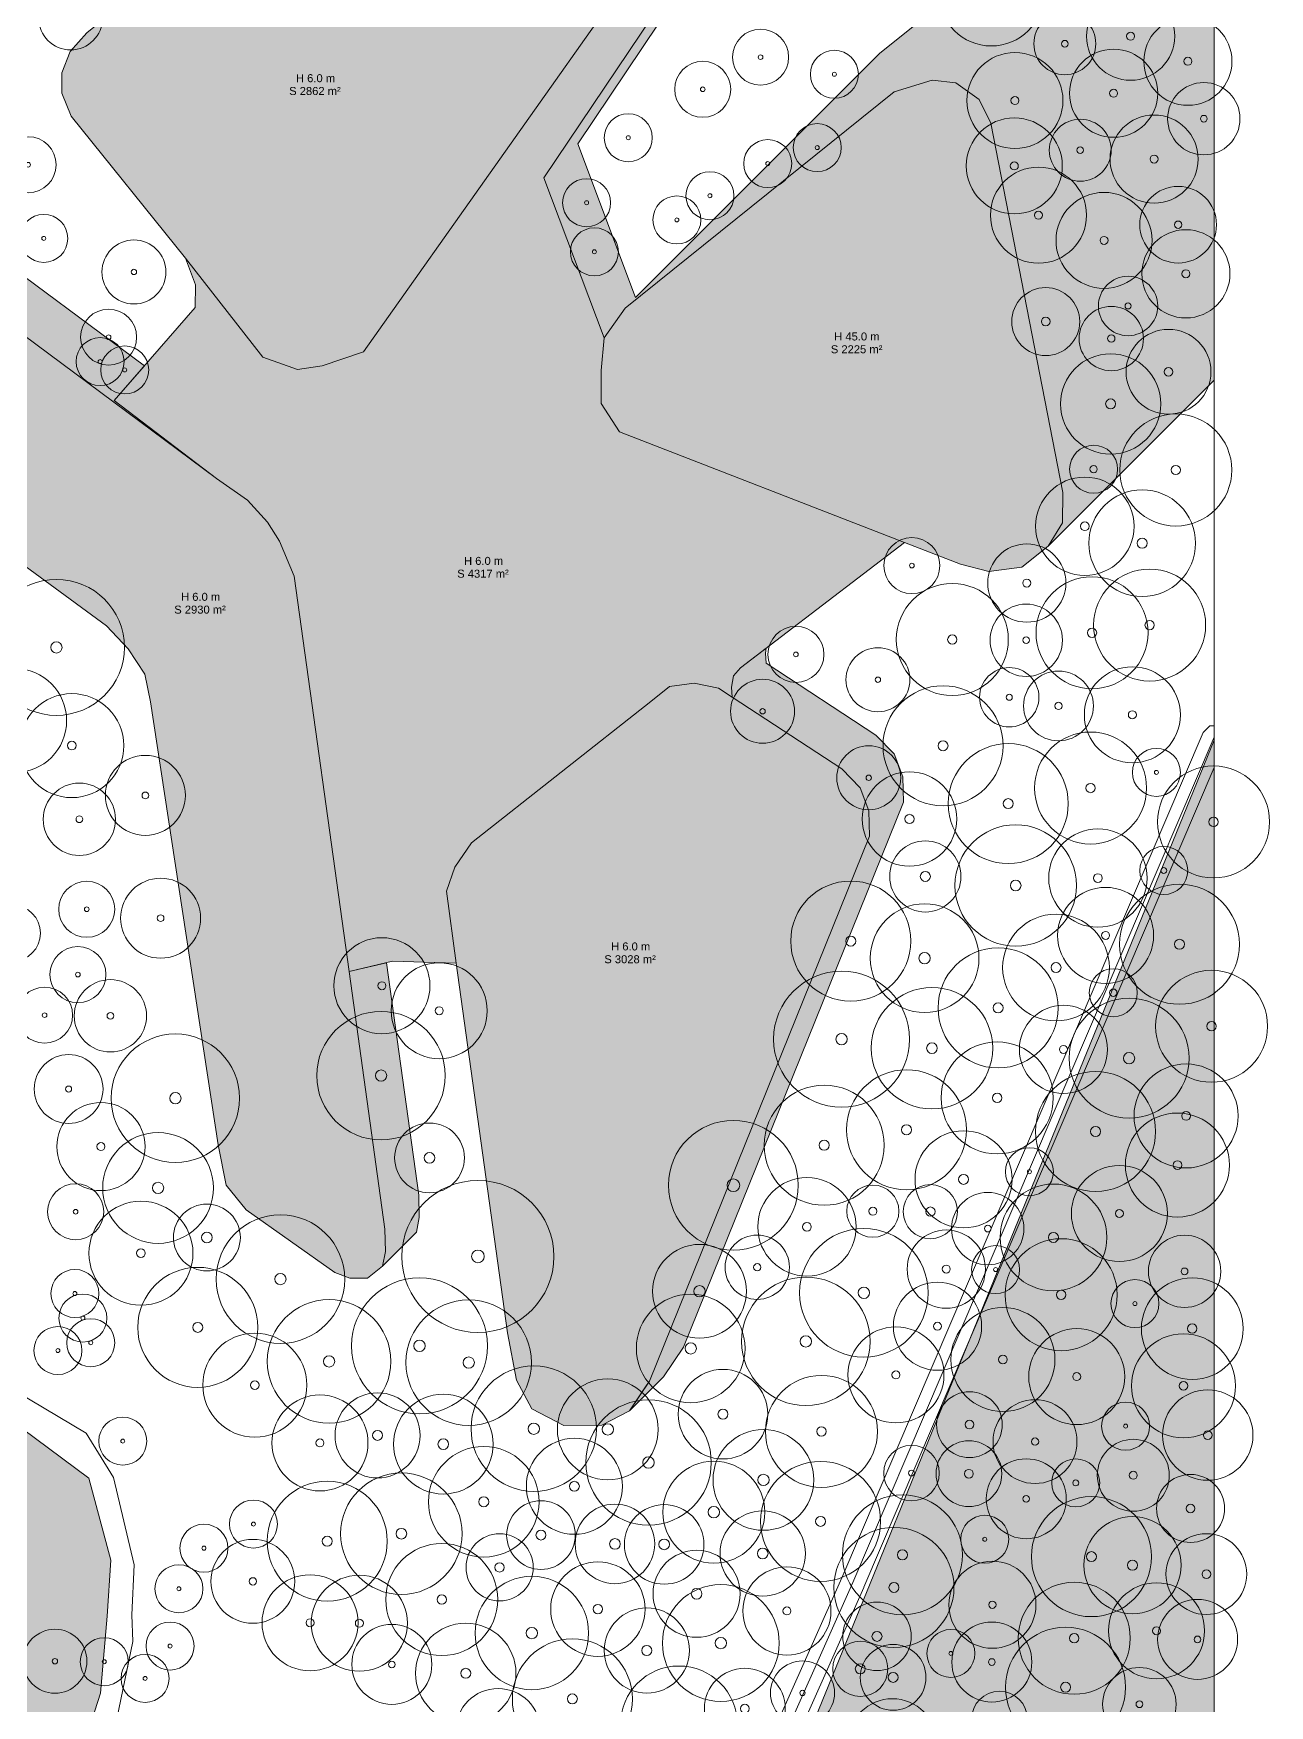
# Model space of a CAD drawing. Header units: metres. Extents: x -6 to 981, y -3 to 1020.
# Drawn here: x 826.9 to 981.4, y 413.7 to 622.7 of the extents above; entities that cross this region are included whole.
import ezdxf

# ---------------------------------------------------------------- set-up
doc = ezdxf.new("R2010")
doc.units = ezdxf.units.M
doc.header["$MEASUREMENT"] = 0
for name, color, linetype, lineweight, true_color in [('TPX_BUILDING_AREAS_TEXT', 7, 'CONTINUOUS', 0, 0x000000), ('TPX_BUILDING_HEIGHTS_TEXT', 7, 'CONTINUOUS', 0, 0x000000), ('TPX_BUILDINGS', 7, 'CONTINUOUS', 0, 0x000000), ('TPX_BUILDINGS_HATCH', 7, 'CONTINUOUS', 0, 0xf0f0f0), ('TPX_BUILDINGS_SHADOWS_HATCH', 7, 'CONTINUOUS', 0, 0x000000), ('TPX_BUILDINGS_SHADOWS_OUTLINES', 7, 'CONTINUOUS', 0, 0x000000), ('TPX_FRAME_PROJECT', 7, 'CONTINUOUS', 0, 0x000000), ('TPX_ROADS_AXES', 7, 'CONTINUOUS', 0, 0x323232), ('TPX_ROADS_CONTOURS', 7, 'CONTINUOUS', 0, 0x646464), ('TPX_VEGETATION_GREEN_SPACES', 7, 'CONTINUOUS', 0, 0x58ba48), ('TPX_VEGETATION_GREEN_SPACES_HATCH', 7, 'CONTINUOUS', 0, 0x58ba48), ('TPX_VEGETATION_TREES_INDIVIDUAL', 7, 'CONTINUOUS', 0, 0x136734), ('TPX_WATERWAYS', 7, 'CONTINUOUS', 0, 0x7aafdf)]:
    doc.layers.add(name, color=color, linetype=linetype, lineweight=lineweight, true_color=true_color)
doc.styles.add('TPX_TEXTE', font='arial.ttf')

# ---------------------------------------------------------------- blocks, each defined once
blk = doc.blocks.new('TREETR006_CR035')
at = {"layer": 'TPX_VEGETATION_TREES_INDIVIDUAL'}
for radius in [3.45, 0.625]:
    blk.add_circle((0, 0, 0.04), radius, dxfattribs=at)
blk = doc.blocks.new('TREETR005_CR030')
at = {"layer": 'TPX_VEGETATION_TREES_INDIVIDUAL'}
for radius in [3, 0.458]:
    blk.add_circle((0, 0, 0.04), radius, dxfattribs=at)
blk = doc.blocks.new('TREETR007_CR064')
at = {"layer": 'TPX_VEGETATION_TREES_INDIVIDUAL'}
for radius in [6.37, 0.708]:
    blk.add_circle((0, 0, 0.04), radius, dxfattribs=at)
blk = doc.blocks.new('TREETR005_CR052')
at = {"layer": 'TPX_VEGETATION_TREES_INDIVIDUAL'}
for radius in [5.24, 0.458]:
    blk.add_circle((0, 0, 0.04), radius, dxfattribs=at)
blk = doc.blocks.new('TREETR006_CR075')
at = {"layer": 'TPX_VEGETATION_TREES_INDIVIDUAL'}
for radius in [7.5, 0.625]:
    blk.add_circle((0, 0, 0.04), radius, dxfattribs=at)
blk = doc.blocks.new('TREETR004_CR039')
at = {"layer": 'TPX_VEGETATION_TREES_INDIVIDUAL'}
for radius in [3.87, 0.417]:
    blk.add_circle((0, 0, 0.04), radius, dxfattribs=at)
blk = doc.blocks.new('TREETR004_CR037')
at = {"layer": 'TPX_VEGETATION_TREES_INDIVIDUAL'}
for radius in [3.71, 0.375]:
    blk.add_circle((0, 0, 0.04), radius, dxfattribs=at)
blk = doc.blocks.new('TREETR007_CR085')
at = {"layer": 'TPX_VEGETATION_TREES_INDIVIDUAL'}
for radius in [8.5, 0.708]:
    blk.add_circle((0, 0, 0.04), radius, dxfattribs=at)
blk = doc.blocks.new('TREETR007_CR042')
at = {"layer": 'TPX_VEGETATION_TREES_INDIVIDUAL'}
for radius in [4.18, 0.667]:
    blk.add_circle((0, 0, 0.04), radius, dxfattribs=at)
blk = doc.blocks.new('TREETR008_CR081')
at = {"layer": 'TPX_VEGETATION_TREES_INDIVIDUAL'}
for radius in [8.11, 0.792]:
    blk.add_circle((0, 0, 0.04), radius, dxfattribs=at)
blk = doc.blocks.new('TREETR007_CR075')
at = {"layer": 'TPX_VEGETATION_TREES_INDIVIDUAL'}
for radius in [7.5, 0.708]:
    blk.add_circle((0, 0, 0.04), radius, dxfattribs=at)
blk = doc.blocks.new('TREETR007_CR054')
at = {"layer": 'TPX_VEGETATION_TREES_INDIVIDUAL'}
for radius in [5.44, 0.667]:
    blk.add_circle((0, 0, 0.04), radius, dxfattribs=at)
blk = doc.blocks.new('TREETR008_CR095')
at = {"layer": 'TPX_VEGETATION_TREES_INDIVIDUAL'}
for radius in [9.5, 0.792]:
    blk.add_circle((0, 0, 0.04), radius, dxfattribs=at)
blk = doc.blocks.new('TREETR007_CR071')
at = {"layer": 'TPX_VEGETATION_TREES_INDIVIDUAL'}
for radius in [7.09, 0.708]:
    blk.add_circle((0, 0, 0.04), radius, dxfattribs=at)
blk = doc.blocks.new('TREETR006_CR053')
at = {"layer": 'TPX_VEGETATION_TREES_INDIVIDUAL'}
for radius in [5.32, 0.625]:
    blk.add_circle((0, 0, 0.04), radius, dxfattribs=at)
blk = doc.blocks.new('TREETR006_CR070')
at = {"layer": 'TPX_VEGETATION_TREES_INDIVIDUAL'}
for radius in [7, 0.583]:
    blk.add_circle((0, 0, 0.04), radius, dxfattribs=at)
blk = doc.blocks.new('TREETR006_CR043')
at = {"layer": 'TPX_VEGETATION_TREES_INDIVIDUAL'}
for radius in [4.29, 0.625]:
    blk.add_circle((0, 0, 0.04), radius, dxfattribs=at)
blk = doc.blocks.new('TREETR005_CR044')
at = {"layer": 'TPX_VEGETATION_TREES_INDIVIDUAL'}
for radius in [4.36, 0.458]:
    blk.add_circle((0, 0, 0.04), radius, dxfattribs=at)
blk = doc.blocks.new('TREETR005_CR045')
at = {"layer": 'TPX_VEGETATION_TREES_INDIVIDUAL'}
for radius in [4.5, 0.5]:
    blk.add_circle((0, 0, 0.04), radius, dxfattribs=at)
blk = doc.blocks.new('TREETR007_CR053')
at = {"layer": 'TPX_VEGETATION_TREES_INDIVIDUAL'}
for radius in [5.33, 0.667]:
    blk.add_circle((0, 0, 0.04), radius, dxfattribs=at)
blk = doc.blocks.new('TREETR005_CR041')
at = {"layer": 'TPX_VEGETATION_TREES_INDIVIDUAL'}
for radius in [4.11, 0.542]:
    blk.add_circle((0, 0, 0.04), radius, dxfattribs=at)
blk = doc.blocks.new('TREETR007_CR077')
at = {"layer": 'TPX_VEGETATION_TREES_INDIVIDUAL'}
for radius in [7.72, 0.708]:
    blk.add_circle((0, 0, 0.04), radius, dxfattribs=at)
blk = doc.blocks.new('TREETR006_CR059')
at = {"layer": 'TPX_VEGETATION_TREES_INDIVIDUAL'}
for radius in [5.9, 0.583]:
    blk.add_circle((0, 0, 0.04), radius, dxfattribs=at)
blk = doc.blocks.new('TREETR003_CR040')
at = {"layer": 'TPX_VEGETATION_TREES_INDIVIDUAL'}
for radius in [4, 0.333]:
    blk.add_circle((0, 0, 0.04), radius, dxfattribs=at)
blk = doc.blocks.new('TREETR007_CR076')
at = {"layer": 'TPX_VEGETATION_TREES_INDIVIDUAL'}
for radius in [7.59, 0.667]:
    blk.add_circle((0, 0, 0.04), radius, dxfattribs=at)
blk = doc.blocks.new('TREETR007_CR044')
at = {"layer": 'TPX_VEGETATION_TREES_INDIVIDUAL'}
for radius in [4.36, 0.667]:
    blk.add_circle((0, 0, 0.04), radius, dxfattribs=at)
blk = doc.blocks.new('TREETR003_CR030')
at = {"layer": 'TPX_VEGETATION_TREES_INDIVIDUAL'}
for radius in [3, 0.25]:
    blk.add_circle((0, 0, 0.04), radius, dxfattribs=at)
blk = doc.blocks.new('TREETR006_CR069')
at = {"layer": 'TPX_VEGETATION_TREES_INDIVIDUAL'}
for radius in [6.91, 0.625]:
    blk.add_circle((0, 0, 0.04), radius, dxfattribs=at)
blk = doc.blocks.new('TREETR003_CR035')
at = {"layer": 'TPX_VEGETATION_TREES_INDIVIDUAL'}
for radius in [3.5, 0.292]:
    blk.add_circle((0, 0, 0.04), radius, dxfattribs=at)
blk = doc.blocks.new('TREETR006_CR056')
at = {"layer": 'TPX_VEGETATION_TREES_INDIVIDUAL'}
for radius in [5.6, 0.625]:
    blk.add_circle((0, 0, 0.04), radius, dxfattribs=at)
blk = doc.blocks.new('TREETR005_CR065')
at = {"layer": 'TPX_VEGETATION_TREES_INDIVIDUAL'}
for radius in [6.5, 0.542]:
    blk.add_circle((0, 0, 0.04), radius, dxfattribs=at)
blk = doc.blocks.new('TREETR005_CR043')
at = {"layer": 'TPX_VEGETATION_TREES_INDIVIDUAL'}
for radius in [4.25, 0.542]:
    blk.add_circle((0, 0, 0.04), radius, dxfattribs=at)
blk = doc.blocks.new('TREETR005_CR049')
at = {"layer": 'TPX_VEGETATION_TREES_INDIVIDUAL'}
for radius in [4.89, 0.5]:
    blk.add_circle((0, 0, 0.04), radius, dxfattribs=at)
blk = doc.blocks.new('TREETR005_CR053')
at = {"layer": 'TPX_VEGETATION_TREES_INDIVIDUAL'}
for radius in [5.3, 0.542]:
    blk.add_circle((0, 0, 0.04), radius, dxfattribs=at)
blk = doc.blocks.new('TREETR005_CR060')
at = {"layer": 'TPX_VEGETATION_TREES_INDIVIDUAL'}
for radius in [6, 0.5]:
    blk.add_circle((0, 0, 0.04), radius, dxfattribs=at)
blk = doc.blocks.new('TREETR007_CR068')
at = {"layer": 'TPX_VEGETATION_TREES_INDIVIDUAL'}
for radius in [6.79, 0.708]:
    blk.add_circle((0, 0, 0.04), radius, dxfattribs=at)
blk = doc.blocks.new('TREETR004_CR035')
at = {"layer": 'TPX_VEGETATION_TREES_INDIVIDUAL'}
for radius in [3.47, 0.375]:
    blk.add_circle((0, 0, 0.04), radius, dxfattribs=at)
blk = doc.blocks.new('TREETR007_CR063')
at = {"layer": 'TPX_VEGETATION_TREES_INDIVIDUAL'}
for radius in [6.3, 0.708]:
    blk.add_circle((0, 0, 0.04), radius, dxfattribs=at)
blk = doc.blocks.new('TREETR005_CR054')
at = {"layer": 'TPX_VEGETATION_TREES_INDIVIDUAL'}
for radius in [5.44, 0.458]:
    blk.add_circle((0, 0, 0.04), radius, dxfattribs=at)
blk = doc.blocks.new('TREETR006_CR064')
at = {"layer": 'TPX_VEGETATION_TREES_INDIVIDUAL'}
for radius in [6.36, 0.583]:
    blk.add_circle((0, 0, 0.04), radius, dxfattribs=at)
blk = doc.blocks.new('TREETR005_CR057')
at = {"layer": 'TPX_VEGETATION_TREES_INDIVIDUAL'}
for radius in [5.65, 0.542]:
    blk.add_circle((0, 0, 0.04), radius, dxfattribs=at)
blk = doc.blocks.new('TREETR007_CR069')
at = {"layer": 'TPX_VEGETATION_TREES_INDIVIDUAL'}
for radius in [6.92, 0.708]:
    blk.add_circle((0, 0, 0.04), radius, dxfattribs=at)
blk = doc.blocks.new('TREETR005_CR062')
at = {"layer": 'TPX_VEGETATION_TREES_INDIVIDUAL'}
for radius in [6.15, 0.542]:
    blk.add_circle((0, 0, 0.04), radius, dxfattribs=at)
blk = doc.blocks.new('TREETR004_CR043')
at = {"layer": 'TPX_VEGETATION_TREES_INDIVIDUAL'}
for radius in [4.3, 0.375]:
    blk.add_circle((0, 0, 0.04), radius, dxfattribs=at)
blk = doc.blocks.new('TREETR005_CR055')
at = {"layer": 'TPX_VEGETATION_TREES_INDIVIDUAL'}
for radius in [5.51, 0.5]:
    blk.add_circle((0, 0, 0.04), radius, dxfattribs=at)
blk = doc.blocks.new('TREETR005_CR033')
at = {"layer": 'TPX_VEGETATION_TREES_INDIVIDUAL'}
for radius in [3.26, 0.5]:
    blk.add_circle((0, 0, 0.04), radius, dxfattribs=at)
blk = doc.blocks.new('TREETR004_CR030')
at = {"layer": 'TPX_VEGETATION_TREES_INDIVIDUAL'}
for radius in [3, 0.375]:
    blk.add_circle((0, 0, 0.04), radius, dxfattribs=at)
blk = doc.blocks.new('TREETR006_CR034')
at = {"layer": 'TPX_VEGETATION_TREES_INDIVIDUAL'}
for radius in [3.39, 0.583]:
    blk.add_circle((0, 0, 0.04), radius, dxfattribs=at)
blk = doc.blocks.new('TREETR005_CR051')
at = {"layer": 'TPX_VEGETATION_TREES_INDIVIDUAL'}
for radius in [5.05, 0.542]:
    blk.add_circle((0, 0, 0.04), radius, dxfattribs=at)
blk = doc.blocks.new('TREETR004_CR050')
at = {"layer": 'TPX_VEGETATION_TREES_INDIVIDUAL'}
for radius in [5, 0.417]:
    blk.add_circle((0, 0, 0.04), radius, dxfattribs=at)
blk = doc.blocks.new('TREETR007_CR059')
at = {"layer": 'TPX_VEGETATION_TREES_INDIVIDUAL'}
for radius in [5.86, 0.708]:
    blk.add_circle((0, 0, 0.04), radius, dxfattribs=at)
blk = doc.blocks.new('TREETR006_CR045')
at = {"layer": 'TPX_VEGETATION_TREES_INDIVIDUAL'}
for radius in [4.45, 0.625]:
    blk.add_circle((0, 0, 0.04), radius, dxfattribs=at)
blk = doc.blocks.new('TREETR007_CR078')
at = {"layer": 'TPX_VEGETATION_TREES_INDIVIDUAL'}
for radius in [7.84, 0.708]:
    blk.add_circle((0, 0, 0.04), radius, dxfattribs=at)
blk = doc.blocks.new('TREETR006_CR041')
at = {"layer": 'TPX_VEGETATION_TREES_INDIVIDUAL'}
for radius in [4.11, 0.625]:
    blk.add_circle((0, 0, 0.04), radius, dxfattribs=at)
blk = doc.blocks.new('TREETR004_CR046')
at = {"layer": 'TPX_VEGETATION_TREES_INDIVIDUAL'}
for radius in [4.59, 0.417]:
    blk.add_circle((0, 0, 0.04), radius, dxfattribs=at)
blk = doc.blocks.new('TREETR005_CR040')
at = {"layer": 'TPX_VEGETATION_TREES_INDIVIDUAL'}
for radius in [4.02, 0.458]:
    blk.add_circle((0, 0, 0.04), radius, dxfattribs=at)
blk = doc.blocks.new('TREETR006_CR063')
at = {"layer": 'TPX_VEGETATION_TREES_INDIVIDUAL'}
for radius in [6.27, 0.625]:
    blk.add_circle((0, 0, 0.04), radius, dxfattribs=at)
blk = doc.blocks.new('TREETR005_CR048')
at = {"layer": 'TPX_VEGETATION_TREES_INDIVIDUAL'}
for radius in [4.79, 0.458]:
    blk.add_circle((0, 0, 0.04), radius, dxfattribs=at)
blk = doc.blocks.new('TREETR007_CR080')
at = {"layer": 'TPX_VEGETATION_TREES_INDIVIDUAL'}
for radius in [8.03, 0.708]:
    blk.add_circle((0, 0, 0.04), radius, dxfattribs=at)
blk = doc.blocks.new('TREETR007_CR050')
at = {"layer": 'TPX_VEGETATION_TREES_INDIVIDUAL'}
for radius in [4.97, 0.667]:
    blk.add_circle((0, 0, 0.04), radius, dxfattribs=at)
blk = doc.blocks.new('TREETR006_CR060')
at = {"layer": 'TPX_VEGETATION_TREES_INDIVIDUAL'}
for radius in [6, 0.625]:
    blk.add_circle((0, 0, 0.04), radius, dxfattribs=at)
blk = doc.blocks.new('TREETR004_CR045')
at = {"layer": 'TPX_VEGETATION_TREES_INDIVIDUAL'}
for radius in [4.52, 0.417]:
    blk.add_circle((0, 0, 0.04), radius, dxfattribs=at)
blk = doc.blocks.new('TREETR007_CR073')
at = {"layer": 'TPX_VEGETATION_TREES_INDIVIDUAL'}
for radius in [7.3, 0.708]:
    blk.add_circle((0, 0, 0.04), radius, dxfattribs=at)
blk = doc.blocks.new('TREETR006_CR067')
at = {"layer": 'TPX_VEGETATION_TREES_INDIVIDUAL'}
for radius in [6.67, 0.625]:
    blk.add_circle((0, 0, 0.04), radius, dxfattribs=at)
blk = doc.blocks.new('TREETR007_CR062')
at = {"layer": 'TPX_VEGETATION_TREES_INDIVIDUAL'}
for radius in [6.23, 0.667]:
    blk.add_circle((0, 0, 0.04), radius, dxfattribs=at)
blk = doc.blocks.new('TREETR006_CR061')
at = {"layer": 'TPX_VEGETATION_TREES_INDIVIDUAL'}
for radius in [6.07, 0.625]:
    blk.add_circle((0, 0, 0.04), radius, dxfattribs=at)
blk = doc.blocks.new('TREETR006_CR042')
at = {"layer": 'TPX_VEGETATION_TREES_INDIVIDUAL'}
for radius in [4.2, 0.583]:
    blk.add_circle((0, 0, 0.04), radius, dxfattribs=at)

msp = doc.modelspace()

# ---------------------------------------------------------------- hatches: boundary and pattern name
at = {"layer": 'TPX_BUILDINGS_HATCH'}
for points in [[(847.13, 588.44), (837.01, 576.79), (849.78, 567.06), (853.66, 564.32), (856.17, 561.6), (857.67, 559.22), (859.5, 554.83), (866.36, 505.41), (871.78, 506.7), (879.76, 506.48), (878.53, 515.45), (879.57, 518.48), (881.64, 521.5), (904.05, 539.19), (906.42, 541.07), (909.48, 541.46), (912.51, 540.85), (914.23, 539.73), (914.13, 540.96), (914.4, 542.39), (915.29, 543.37), (935.78, 559.04), (900.17, 572.87), (897.84, 576.42), (897.88, 580.53), (898.22, 584.64), (890.68, 604.63), (908.92, 631.8), (874.77, 658.18), (872.16, 653.86), (902.24, 631.1), (868.14, 582.87), (862.98, 581.14), (859.91, 580.66), (855.56, 582.23), (845.91, 594.58), (847.16, 591.25), (847.13, 588.44)], [(830.47, 617.74), (830.45, 615.21), (831.61, 612.33), (845.91, 594.58), (855.56, 582.23), (859.91, 580.66), (862.98, 581.14), (868.14, 582.87), (902.24, 631.1), (872.16, 653.86), (833.57, 622.76), (831.51, 620.42), (830.47, 617.74)], [(897.88, 580.53), (897.84, 576.42), (900.17, 572.87), (935.78, 559.04), (942.78, 556.33), (946.31, 555.42), (950.44, 555.97), (953.71, 558.57), (955.51, 561.49), (955.55, 565.3), (946.55, 611.47), (945.1, 614.42), (942.17, 616.5), (939.23, 616.82), (934.49, 615.38), (900.84, 588.35), (898.22, 584.64), (897.88, 580.53)], [(799.64, 583.88), (799.61, 580.35), (801.09, 576.45), (804.1, 572.04), (836.06, 548.64), (838.74, 545.75), (840.83, 542.61), (841.56, 539.15), (850.01, 483.78), (850.98, 478.72), (853.49, 475.65), (864.59, 467.8), (866.45, 467.11), (868.66, 467.09), (870.54, 468.59), (870.89, 470.43), (870.84, 473.22), (866.36, 505.41), (859.5, 554.83), (857.67, 559.22), (856.17, 561.6), (853.66, 564.32), (849.78, 567.06), (815.98, 592.15), (812.26, 593.54), (809.73, 593.89), (804.96, 591.59), (801.7, 586.9), (799.64, 583.88)], [(879.57, 518.48), (878.53, 515.45), (879.76, 506.48), (886.14, 460.26), (887.27, 454.35), (889.2, 450.76), (893.2, 448.7), (897.94, 448.71), (901.39, 450.51), (903.89, 454.24), (931.4, 522.36), (931.33, 525.5), (930.23, 528.39), (927.94, 530.74), (914.23, 539.73), (912.51, 540.85), (909.48, 541.46), (906.42, 541.07), (904.05, 539.19), (881.64, 521.5), (879.57, 518.48)]]:
    msp.add_hatch(color=256, dxfattribs=at).paths.add_polyline_path(points)
at = {"layer": 'TPX_BUILDINGS_SHADOWS_HATCH'}
for points in [[(879.01, 662.43), (874.77, 658.18), (908.92, 631.8), (890.68, 604.63), (898.22, 584.64), (900.84, 588.35), (934.49, 615.38), (939.23, 616.82), (942.17, 616.5), (945.1, 614.42), (946.55, 611.47), (955.55, 565.3), (955.51, 561.49), (953.71, 558.57), (974.48, 579.34), (974.48, 647.97), (973.99, 648.32), (971.05, 648.64), (966.31, 647.2), (932.66, 620.17), (902.16, 589.67), (894.93, 608.87), (913.16, 636.04), (879.01, 662.43)], [(809.2, 595.83), (804.96, 591.59), (809.73, 593.89), (812.26, 593.54), (815.98, 592.15), (849.78, 567.06), (837.01, 576.79), (840.78, 581.13), (820.22, 596.39), (816.5, 597.78), (813.97, 598.14), (809.2, 595.83)], [(903.48, 453.63), (901.39, 450.51), (905.63, 454.76), (908.13, 458.48), (935.64, 526.61), (935.57, 529.74), (934.47, 532.64), (932.18, 534.98), (918.47, 543.97), (918.38, 545.2), (918.49, 545.82), (915.29, 543.37), (914.4, 542.39), (914.13, 540.96), (914.23, 539.73), (927.94, 530.74), (930.23, 528.39), (931.33, 525.5), (931.4, 522.36), (903.89, 454.24), (903.48, 453.63)], [(871.04, 506.53), (866.36, 505.41), (870.84, 473.22), (870.89, 470.43), (870.54, 468.59), (874.78, 472.83), (875.13, 474.68), (875.08, 477.46), (871.04, 506.53)]]:
    msp.add_hatch(color=256, dxfattribs=at).paths.add_polyline_path(points)
at = {"layer": 'TPX_VEGETATION_GREEN_SPACES_HATCH'}
for points in [[(682.75, 612.91), (679.33, 606.79), (754.92, 547.38), (775.72, 530.75), (783.31, 523.15), (788.87, 515.19), (791.6, 508.68), (792.91, 501.66), (794.76, 483.74), (795.89, 471.44), (798.58, 464.97), (818.12, 426.59), (821.68, 416.27), (822.99, 409.42), (823.21, 403.42), (822.67, 395.52), (822.57, 385.67), (823.15, 380.37), (827.66, 373.26), (833.64, 364.74), (850.14, 348.23), (872.93, 327.05), (876.46, 332.85), (857.26, 350.66), (841.98, 366.54), (834.66, 380.57), (831.09, 390.92), (832.03, 405.09), (835.3, 415.23), (836.11, 424.83), (836.58, 431.87), (833.83, 442.11), (822.07, 450.79), (810.34, 462.57), (803.98, 477.74), (801.11, 493.76), (798.39, 511.02), (795.36, 521.4), (793.77, 524.95), (790.15, 530.56), (780.1, 540.05), (682.75, 612.91)], [(974.48, 534.36), (894.96, 339.36), (906.83, 314.89), (922.08, 287.04), (927.13, 267.87), (933.4, 256.4), (940.71, 248.64), (953.04, 240.56), (968.5, 234.18), (974.48, 233.23), (974.48, 257.33), (966.82, 257.39), (943.18, 257.58), (943.52, 302.32), (966.91, 302.14), (974.48, 302.08), (974.48, 313.42), (963.1, 313.5), (963.44, 357.88), (974.48, 357.8), (974.48, 534.36)]]:
    msp.add_hatch(color=256, dxfattribs=at).paths.add_polyline_path(points)

# ---------------------------------------------------------------- linework, layer by layer
at = {"layer": 'TPX_BUILDINGS', "elevation": 0.04}
for points in [[(830.47, 617.74), (830.45, 615.21), (831.61, 612.33), (845.91, 594.58), (855.56, 582.23), (859.91, 580.66), (862.98, 581.14), (868.14, 582.87), (902.24, 631.1), (872.16, 653.86), (833.57, 622.76), (831.51, 620.42)], [(897.88, 580.53), (897.84, 576.42), (900.17, 572.87), (935.78, 559.04), (942.78, 556.33), (946.31, 555.42), (950.44, 555.97), (953.71, 558.57), (955.51, 561.49), (955.55, 565.3), (946.55, 611.47), (945.1, 614.42), (942.17, 616.5), (939.23, 616.82), (934.49, 615.38), (900.84, 588.35), (898.22, 584.64)], [(879.57, 518.48), (878.53, 515.45), (879.76, 506.48), (886.14, 460.26), (887.27, 454.35), (889.2, 450.76), (893.2, 448.7), (897.94, 448.71), (901.39, 450.51), (903.89, 454.24), (931.4, 522.36), (931.33, 525.5), (930.23, 528.39), (927.94, 530.74), (914.23, 539.73), (912.51, 540.85), (909.48, 541.46), (906.42, 541.07), (904.05, 539.19), (881.64, 521.5)]]:
    msp.add_lwpolyline(points, close=True, dxfattribs=at)
for points in [[(902.24, 631.1), (868.14, 582.87), (862.98, 581.14), (859.91, 580.66), (855.56, 582.23), (845.91, 594.58), (847.16, 591.25), (847.13, 588.44), (837.01, 576.79), (849.78, 567.06), (853.66, 564.32), (856.17, 561.6), (857.67, 559.22), (859.5, 554.83), (866.36, 505.41), (871.78, 506.7), (879.76, 506.48), (878.53, 515.45), (879.57, 518.48), (881.64, 521.5), (904.05, 539.19), (906.42, 541.07), (909.48, 541.46), (912.51, 540.85), (914.23, 539.73), (914.13, 540.96), (914.4, 542.39), (915.29, 543.37), (935.78, 559.04), (900.17, 572.87), (897.84, 576.42), (897.88, 580.53), (898.22, 584.64), (890.68, 604.63), (908.92, 631.8)], [(804.1, 572.04), (836.06, 548.64), (838.74, 545.75), (840.83, 542.61), (841.56, 539.15), (850.01, 483.78), (850.98, 478.72), (853.49, 475.65), (864.59, 467.8), (866.45, 467.11), (868.66, 467.09), (870.54, 468.59), (870.89, 470.43), (870.84, 473.22), (866.36, 505.41), (859.5, 554.83), (857.67, 559.22), (856.17, 561.6), (853.66, 564.32), (849.78, 567.06), (815.98, 592.15)]]:
    msp.add_lwpolyline(points, dxfattribs=at)
at = {"layer": 'TPX_BUILDINGS_SHADOWS_OUTLINES', "elevation": 0.04}
for points in [[(879.01, 662.43), (874.77, 658.18), (908.92, 631.8), (890.68, 604.63), (898.22, 584.64), (900.84, 588.35), (934.49, 615.38), (939.23, 616.82), (942.17, 616.5), (945.1, 614.42), (946.55, 611.47), (955.55, 565.3), (955.51, 561.49), (953.71, 558.57), (974.48, 579.34), (974.48, 647.97), (973.99, 648.32), (971.05, 648.64), (966.31, 647.2), (932.66, 620.17), (902.16, 589.67), (894.93, 608.87), (913.16, 636.04)], [(809.2, 595.83), (804.96, 591.59), (809.73, 593.89), (812.26, 593.54), (815.98, 592.15), (849.78, 567.06), (837.01, 576.79), (840.78, 581.13), (820.22, 596.39), (816.5, 597.78), (813.97, 598.14)], [(903.48, 453.63), (901.39, 450.51), (905.63, 454.76), (908.13, 458.48), (935.64, 526.61), (935.57, 529.74), (934.47, 532.64), (932.18, 534.98), (918.47, 543.97), (918.38, 545.2), (918.49, 545.82), (915.29, 543.37), (914.4, 542.39), (914.13, 540.96), (914.23, 539.73), (927.94, 530.74), (930.23, 528.39), (931.33, 525.5), (931.4, 522.36), (903.89, 454.24)], [(871.04, 506.53), (866.36, 505.41), (870.84, 473.22), (870.89, 470.43), (870.54, 468.59), (874.78, 472.83), (875.13, 474.68), (875.08, 477.46)]]:
    msp.add_lwpolyline(points, close=True, dxfattribs=at)
at = {"layer": 'TPX_FRAME_PROJECT', "elevation": 0}
msp.add_lwpolyline([(0, 0), (974.48, 0), (974.48, 1013.19), (0, 1013.19)], close=True, dxfattribs=at)
at = {"layer": 'TPX_ROADS_AXES', "elevation": 0.03}
msp.add_lwpolyline([(879.69, 317.08), (884.08, 327.47), (889.21, 338.89), (929.31, 429.06), (974.48, 534.73)], dxfattribs=at)
at = {"layer": 'TPX_ROADS_CONTOURS', "elevation": 0.03}
msp.add_lwpolyline([(890.58, 338.28), (930.68, 428.45), (930.69, 428.47), (974.48, 530.91), (974.48, 536.12), (973.92, 536.12), (973.1, 535.32), (927.94, 429.65), (887.84, 339.5)], dxfattribs=at)
at = {"layer": 'TPX_VEGETATION_GREEN_SPACES', "elevation": 0}
msp.add_lwpolyline([(974.48, 534.36), (894.96, 339.36), (906.83, 314.89), (922.08, 287.04), (927.13, 267.87), (933.4, 256.4), (940.71, 248.64), (953.04, 240.56), (968.5, 234.18), (974.48, 233.23), (974.48, 257.33), (966.82, 257.39), (943.18, 257.58), (943.52, 302.32), (966.91, 302.14), (974.48, 302.08), (974.48, 313.42), (963.1, 313.5), (963.44, 357.88), (974.48, 357.8)], close=True, dxfattribs=at)
msp.add_lwpolyline([(823.15, 380.37), (827.66, 373.26), (833.64, 364.74), (850.14, 348.23), (872.93, 327.05), (876.46, 332.85), (857.26, 350.66), (841.98, 366.54), (834.66, 380.57), (831.09, 390.92), (832.03, 405.09), (835.3, 415.23), (836.11, 424.83), (836.58, 431.87), (833.83, 442.11), (822.07, 450.79)], dxfattribs=at)
at = {"layer": 'TPX_WATERWAYS', "elevation": 0.01}
msp.add_lwpolyline([(824.76, 452.94), (833.49, 447.73), (836.9, 442.19), (839.49, 431.25), (839.22, 425), (839.32, 421.68), (835.78, 404.58), (835.43, 387.42), (841.57, 373.31), (847.7, 365.02), (897.37, 317.68), (908.22, 304.56), (915.63, 292.42), (918.97, 280.15), (924.6, 267.34), (928.24, 258.76), (934.48, 250.03)], dxfattribs=at)

# ---------------------------------------------------------------- block references
at = {"layer": 'TPX_VEGETATION_TREES_INDIVIDUAL'}
for name, p in [('TREETR005_CR065', (946.61, 627.61, 0.04)), ('TREETR003_CR040', (831.56, 624.62, 0.04)), ('TREETR005_CR055', (964.02, 622.33, 0.04)), ('TREETR004_CR039', (955.8, 621.39, 0.04)), ('TREETR003_CR035', (917.78, 619.71, 0.04)), ('TREETR005_CR055', (971.18, 619.2, 0.04)), ('TREETR003_CR035', (910.55, 615.69, 0.04)), ('TREETR003_CR030', (927, 617.57, 0.04)), ('TREETR005_CR060', (949.57, 614.29, 0.04)), ('TREETR005_CR055', (961.9, 615.2, 0.04)), ('TREETR004_CR045', (973.17, 612.02, 0.04)), ('TREETR003_CR030', (901.25, 609.64, 0.04)), ('TREETR005_CR055', (966.96, 606.97, 0.04)), ('TREETR003_CR030', (924.86, 608.4, 0.04)), ('TREETR005_CR060', (949.49, 606.12, 0.04)), ('TREETR004_CR039', (957.73, 608.08, 0.04)), ('TREETR003_CR035', (826.25, 606.27, 0.04)), ('TREETR003_CR030', (918.68, 606.41, 0.04)), ('TREETR003_CR030', (896.04, 601.52, 0.04)), ('TREETR003_CR030', (911.45, 602.39, 0.04)), ('TREETR005_CR060', (952.51, 599.96, 0.04)), ('TREETR003_CR030', (907.32, 599.37, 0.04)), ('TREETR005_CR060', (960.7, 596.81, 0.04)), ('TREETR005_CR048', (969.96, 598.77, 0.04)), ('TREETR003_CR030', (828.21, 597.06, 0.04)), ('TREETR003_CR030', (897.01, 595.38, 0.04)), ('TREETR005_CR055', (970.93, 592.63, 0.04)), ('TREETR003_CR040', (839.47, 592.86, 0.04)), ('TREETR004_CR037', (963.7, 588.61, 0.04)), ('TREETR005_CR043', (953.41, 586.66, 0.04)), ('TREETR003_CR035', (836.31, 584.71, 0.04)), ('TREETR005_CR040', (961.61, 584.54, 0.04)), ('TREETR005_CR053', (968.76, 580.39, 0.04)), ('TREETR003_CR030', (835.25, 581.66, 0.04)), ('TREETR003_CR030', (838.32, 580.61, 0.04)), ('TREETR006_CR063', (961.53, 576.37, 0.04)), ('TREETR006_CR070', (969.67, 568.11, 0.04)), ('TREETR005_CR030', (959.4, 568.21, 0.04)), ('TREETR005_CR062', (958.3, 561.07, 0.04)), ('TREETR006_CR067', (965.47, 558.96, 0.04)), ('TREETR003_CR035', (936.69, 556.16, 0.04)), ('TREETR005_CR049', (951.05, 553.98, 0.04)), ('TREETR007_CR085', (829.78, 545.94, 0.04)), ('TREETR006_CR070', (941.74, 546.92, 0.04)), ('TREETR006_CR070', (959.2, 547.77, 0.04)), ('TREETR006_CR070', (966.4, 548.73, 0.04)), ('TREETR004_CR045', (950.98, 546.83, 0.04)), ('TREETR003_CR035', (922.2, 545.06, 0.04)), ('TREETR003_CR040', (932.45, 541.9, 0.04)), ('TREETR004_CR037', (948.86, 539.7, 0.04)), ('TREETR005_CR060', (964.24, 537.51, 0.04)), ('TREETR005_CR065', (824.56, 536.79, 0.04)), ('TREETR003_CR040', (918.03, 537.95, 0.04)), ('TREETR005_CR044', (955.01, 538.62, 0.04)), ('TREETR005_CR065', (831.71, 533.66, 0.04)), ('TREETR006_CR075', (940.58, 533.64, 0.04)), ('TREETR006_CR070', (959.02, 528.36, 0.04)), ('TREETR003_CR040', (931.3, 529.64, 0.04)), ('TREETR006_CR075', (948.73, 526.41, 0.04)), ('TREETR003_CR030', (967.25, 530.32, 0.04)), ('TREETR004_CR050', (840.9, 527.44, 0.04)), ('TREETR006_CR070', (974.39, 524.12, 0.04)), ('TREETR004_CR045', (832.65, 524.45, 0.04)), ('TREETR006_CR059', (936.39, 524.49, 0.04)), ('TREETR007_CR076', (949.66, 516.18, 0.04)), ('TREETR005_CR062', (959.94, 517.11, 0.04)), ('TREETR006_CR045', (938.37, 517.31, 0.04)), ('TREETR004_CR030', (968.17, 518.05, 0.04)), ('TREETR003_CR035', (833.57, 513.2, 0.04)), ('TREETR004_CR050', (842.81, 512.09, 0.04)), ('TREETR006_CR075', (929.05, 509.23, 0.04)), ('TREETR006_CR075', (970.13, 508.83, 0.04)), ('TREETR005_CR060', (960.9, 509.94, 0.04)), ('TREETR003_CR035', (824.3, 510.22, 0.04)), ('TREETR007_CR068', (938.28, 507.09, 0.04)), ('TREETR006_CR067', (954.7, 505.92, 0.04)), ('TREETR003_CR035', (832.47, 505.04, 0.04)), ('TREETR005_CR060', (870.46, 503.65, 0.04)), ('TREETR006_CR075', (947.46, 500.88, 0.04)), ('TREETR005_CR060', (877.62, 500.52, 0.04)), ('TREETR005_CR030', (961.86, 502.78, 0.04)), ('TREETR004_CR045', (836.53, 499.89, 0.04)), ('TREETR007_CR085', (927.91, 496.97, 0.04)), ('TREETR006_CR070', (974.14, 498.58, 0.04)), ('TREETR003_CR035', (828.31, 499.97, 0.04)), ('TREETR007_CR076', (939.2, 495.84, 0.04)), ('TREETR007_CR075', (963.83, 494.59, 0.04)), ('TREETR007_CR080', (870.35, 492.41, 0.04)), ('TREETR005_CR055', (955.63, 495.69, 0.04)), ('TREETR007_CR080', (844.65, 489.59, 0.04)), ('TREETR006_CR070', (947.35, 489.63, 0.04)), ('TREETR004_CR043', (831.31, 490.74, 0.04)), ('TREETR005_CR065', (970.95, 487.37, 0.04)), ('TREETR006_CR075', (925.73, 483.71, 0.04)), ('TREETR006_CR075', (936.02, 485.65, 0.04)), ('TREETR006_CR075', (959.64, 485.43, 0.04)), ('TREETR005_CR055', (835.35, 483.55, 0.04)), ('TREETR005_CR065', (969.87, 481.24, 0.04)), ('TREETR007_CR069', (842.49, 478.37, 0.04)), ('TREETR007_CR044', (876.41, 482.13, 0.04)), ('TREETR008_CR081', (914.38, 478.71, 0.04)), ('TREETR006_CR061', (943.15, 479.45, 0.04)), ('TREETR003_CR030', (951.37, 480.4, 0.04)), ('TREETR005_CR060', (962.62, 475.18, 0.04)), ('TREETR003_CR035', (832.19, 475.4, 0.04)), ('TREETR008_CR095', (882.46, 469.81, 0.04)), ('TREETR005_CR062', (923.58, 473.51, 0.04)), ('TREETR005_CR033', (931.81, 475.47, 0.04)), ('TREETR006_CR034', (939, 475.41, 0.04)), ('TREETR006_CR067', (954.38, 472.19, 0.04)), ('TREETR005_CR065', (840.35, 470.21, 0.04)), ('TREETR004_CR045', (946.17, 473.29, 0.04)), ('TREETR007_CR042', (848.59, 472.18, 0.04)), ('TREETR007_CR080', (857.78, 466.98, 0.04)), ('TREETR005_CR040', (917.37, 468.46, 0.04)), ('TREETR007_CR080', (930.69, 465.27, 0.04)), ('TREETR005_CR049', (940.99, 468.23, 0.04)), ('TREETR004_CR045', (970.77, 467.95, 0.04)), ('TREETR007_CR059', (910.15, 465.46, 0.04)), ('TREETR003_CR030', (947.15, 468.17, 0.04)), ('TREETR006_CR070', (955.34, 465.03, 0.04)), ('TREETR003_CR030', (832.09, 465.18, 0.04)), ('TREETR006_CR075', (847.45, 460.95, 0.04)), ('TREETR007_CR085', (875.16, 458.64, 0.04)), ('TREETR007_CR080', (923.44, 459.2, 0.04)), ('TREETR005_CR055', (939.89, 461.09, 0.04)), ('TREETR003_CR030', (964.57, 463.92, 0.04)), ('TREETR006_CR064', (971.73, 460.79, 0.04)), ('TREETR003_CR030', (833.09, 462.11, 0.04)), ('TREETR007_CR077', (863.85, 456.7, 0.04)), ('TREETR007_CR078', (881.31, 456.54, 0.04)), ('TREETR007_CR068', (909.05, 458.32, 0.04)), ('TREETR003_CR030', (834.08, 459.03, 0.04)), ('TREETR005_CR065', (948.07, 456.92, 0.04)), ('TREETR003_CR030', (829.97, 458.05, 0.04)), ('TREETR005_CR065', (854.58, 453.73, 0.04)), ('TREETR005_CR060', (934.7, 455.01, 0.04)), ('TREETR005_CR060', (957.29, 454.79, 0.04)), ('TREETR005_CR065', (970.63, 453.64, 0.04)), ('TREETR007_CR078', (889.44, 448.28, 0.04)), ('TREETR006_CR056', (913.08, 450.1, 0.04)), ('TREETR007_CR063', (898.69, 448.2, 0.04)), ('TREETR006_CR070', (925.39, 447.94, 0.04)), ('TREETR005_CR060', (862.72, 446.5, 0.04)), ('TREETR006_CR053', (869.92, 447.45, 0.04)), ('TREETR007_CR062', (878.13, 446.35, 0.04)), ('TREETR007_CR078', (903.78, 444.06, 0.04)), ('TREETR005_CR041', (943.88, 448.79, 0.04)), ('TREETR005_CR052', (952.08, 446.67, 0.04)), ('TREETR003_CR030', (963.4, 448.6, 0.04)), ('TREETR005_CR057', (973.66, 447.48, 0.04)), ('TREETR003_CR030', (838.08, 446.73, 0.04)), ('TREETR007_CR063', (918.14, 441.88, 0.04)), ('TREETR006_CR069', (883.19, 439.15, 0.04)), ('TREETR006_CR060', (894.51, 441.08, 0.04)), ('TREETR004_CR035', (936.64, 442.73, 0.04)), ('TREETR005_CR041', (943.82, 442.66, 0.04)), ('TREETR005_CR045', (964.36, 442.46, 0.04)), ('TREETR007_CR064', (911.94, 437.85, 0.04)), ('TREETR006_CR075', (925.28, 436.7, 0.04)), ('TREETR004_CR050', (950.98, 439.52, 0.04)), ('TREETR004_CR030', (957.17, 441.51, 0.04)), ('TREETR006_CR075', (863.63, 434.22, 0.04)), ('TREETR007_CR076', (872.89, 435.16, 0.04)), ('TREETR005_CR043', (971.51, 438.31, 0.04)), ('TREETR003_CR030', (854.41, 436.36, 0.04)), ('TREETR006_CR043', (890.34, 434.99, 0.04)), ('TREETR006_CR075', (935.51, 432.52, 0.04)), ('TREETR006_CR075', (959.13, 432.29, 0.04)), ('TREETR007_CR050', (899.58, 433.88, 0.04)), ('TREETR007_CR050', (905.74, 433.82, 0.04)), ('TREETR007_CR053', (918.05, 432.68, 0.04)), ('TREETR003_CR030', (945.8, 434.46, 0.04)), ('TREETR006_CR061', (964.26, 431.22, 0.04)), ('TREETR003_CR030', (848.22, 433.35, 0.04)), ('TREETR006_CR042', (885.17, 430.95, 0.04)), ('TREETR006_CR075', (934.45, 428.44, 0.04)), ('TREETR005_CR051', (973.49, 430.11, 0.04)), ('TREETR005_CR052', (854.34, 429.2, 0.04)), ('TREETR006_CR070', (877.94, 426.93, 0.04)), ('TREETR007_CR054', (909.79, 427.65, 0.04)), ('TREETR003_CR030', (845.09, 428.27, 0.04)), ('TREETR006_CR059', (897.45, 425.73, 0.04)), ('TREETR005_CR055', (921.07, 425.5, 0.04)), ('TREETR005_CR054', (946.75, 426.28, 0.04)), ('TREETR005_CR060', (861.48, 424.02, 0.04)), ('TREETR005_CR060', (867.64, 423.97, 0.04)), ('TREETR007_CR071', (889.2, 422.74, 0.04)), ('TREETR007_CR073', (912.81, 421.49, 0.04)), ('TREETR006_CR070', (956.98, 422.09, 0.04)), ('TREETR005_CR060', (967.26, 423.02, 0.04)), ('TREETR006_CR043', (932.33, 422.33, 0.04)), ('TREETR004_CR050', (972.39, 421.95, 0.04)), ('TREETR006_CR053', (903.56, 420.56, 0.04)), ('TREETR003_CR040', (829.6, 419.22, 0.04)), ('TREETR003_CR030', (843.99, 421.12, 0.04)), ('TREETR004_CR050', (871.7, 418.82, 0.04)), ('TREETR006_CR063', (880.94, 417.71, 0.04)), ('TREETR003_CR030', (941.56, 420.19, 0.04)), ('TREETR004_CR050', (946.68, 419.12, 0.04)), ('TREETR006_CR075', (955.9, 415.97, 0.04)), ('TREETR003_CR030', (835.76, 419.16, 0.04)), ('TREETR006_CR075', (894.26, 414.51, 0.04)), ('TREETR006_CR035', (930.24, 418.26, 0.04)), ('TREETR006_CR041', (934.34, 417.2, 0.04)), ('TREETR003_CR030', (840.87, 417.07, 0.04)), ('TREETR007_CR073', (907.58, 411.32, 0.04)), ('TREETR005_CR051', (915.81, 413.29, 0.04)), ('TREETR003_CR040', (923.02, 415.26, 0.04)), ('TREETR004_CR046', (965.12, 413.84, 0.04)), ('TREETR005_CR053', (884.98, 410.51, 0.04)), ('TREETR005_CR055', (934.26, 409.02, 0.04)), ('TREETR003_CR035', (947.64, 411.96, 0.04))]:
    msp.add_blockref(name, p, dxfattribs=at)

# ---------------------------------------------------------------- texts
at = {"layer": 'TPX_BUILDING_AREAS_TEXT', "style": 'TPX_TEXTE'}
for s, p in [('S 2862 m²', (858.87, 614.98, 0.05)), ('S 2225 m²', (926.56, 582.7, 0.05)), ('S 4317 m²', (879.87, 554.65, 0.05)), ('S 2930 m²', (844.51, 550.16, 0.05)), ('S 3028 m²', (898.25, 506.46, 0.05))]:
    msp.add_text(s, height=1, dxfattribs=at).set_placement(p)
at = {"layer": 'TPX_BUILDING_HEIGHTS_TEXT', "style": 'TPX_TEXTE'}
for s, p in [('H 6.0 m', (859.72, 616.58, 0.05)), ('H 45.0 m', (926.98, 584.3, 0.05)), ('H 6.0 m', (880.72, 556.25, 0.05)), ('H 6.0 m', (845.36, 551.76, 0.05)), ('H 6.0 m', (899.1, 508.06, 0.05))]:
    msp.add_text(s, height=1, dxfattribs=at).set_placement(p)

doc.saveas('drawing.dxf')
